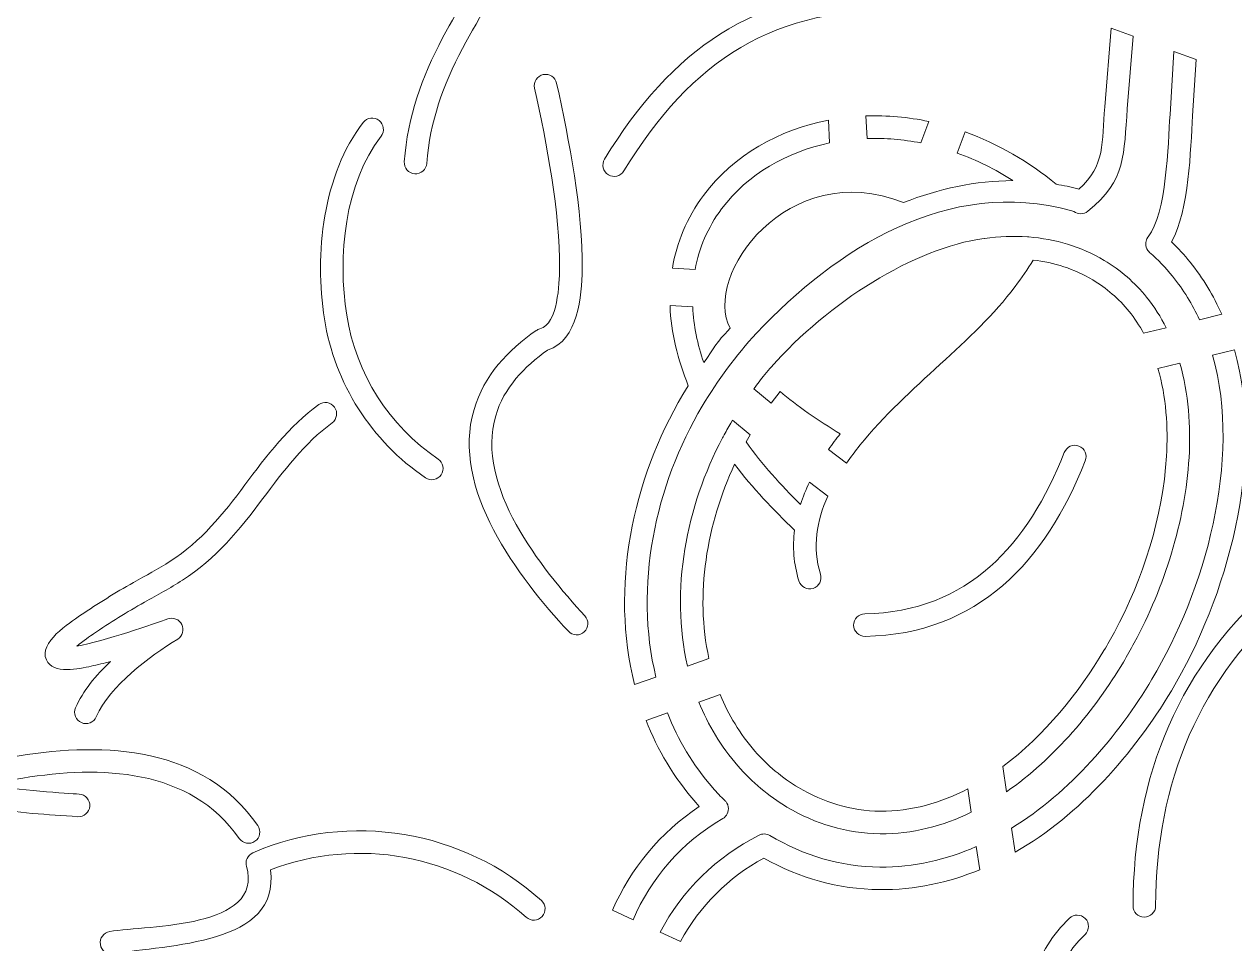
# Model space of a CAD drawing. Header units: centimetres. Extents: x -35.4 to 35.4, y -35.4 to 35.4.
# Drawn here: x 11.382 to 14.598, y -28.246 to -25.803 of the extents above; entities that cross this region are included whole.
import ezdxf

# ---------------------------------------------------------------- set-up
doc = ezdxf.new("R2010")
doc.units = ezdxf.units.CM
doc.header["$MEASUREMENT"] = 0
doc.layers.add('layer 1', color=7, linetype='Continuous')

msp = doc.modelspace()

# ---------------------------------------------------------------- linework, layer by layer
at = {"layer": 'layer 1', "color": 250, "lineweight": 9}
for points, knots in [([(25.92077, -18.09529), (25.92077, -18.09529), (7.04419, -17.76356), (7.04419, -17.76356), (7.04419, -17.76356), (7.04419, -17.76356), (7.04419, -20.26356), (7.04419, -20.26356), (7.04419, -20.26356), (7.04419, -20.26356), (6.44419, -20.26356), (6.44419, -20.26356), (6.44419, -20.26356), (6.44419, -20.26356), (6.44419, -23.76356), (6.44419, -23.76356), (6.44419, -23.76356), (6.44419, -23.76356), (7.04419, -23.76356), (7.04419, -23.76356), (7.04419, -23.76356), (7.04419, -23.76356), (7.04419, -29.17998), (7.04419, -29.17998), (7.04419, -29.17998), (7.04419, -29.17998), (6.44419, -29.17998), (6.44419, -29.17998), (6.44419, -29.17998), (6.44419, -29.17998), (6.44419, -32.67998), (6.44419, -32.67998), (6.44419, -32.67998), (6.44419, -32.67998), (7.04419, -32.67998), (7.04419, -32.67998), (7.04419, -32.67998), (7.04419, -32.67998), (7.04419, -35.17998), (7.04419, -35.17998), (7.04419, -35.17998), (7.04419, -35.17998), (25.92077, -34.84825), (25.92077, -34.84825), (25.92077, -34.84825), (25.92077, -34.84825), (25.92077, -32.67998), (25.92077, -32.67998), (25.92077, -32.67998), (25.92077, -32.67998), (26.52077, -32.67998), (26.52077, -32.67998), (26.52077, -32.67998), (26.52077, -32.67998), (26.52077, -33.27998), (26.52077, -33.27998), (26.52077, -33.27998), (26.52077, -33.27998), (26.82077, -33.27998), (26.82077, -33.27998), (26.82077, -33.27998), (26.90033, -33.27998), (26.97664, -33.24837), (27.0329, -33.19211), (27.0329, -33.19211), (27.08916, -33.13585), (27.12077, -33.05954), (27.12077, -32.97998), (27.12077, -32.97998), (27.12077, -32.97998), (27.12077, -28.87998), (27.12077, -28.87998), (27.12077, -28.87998), (27.12077, -28.71429), (26.98645, -28.57998), (26.82077, -28.57998), (26.82077, -28.57998), (26.82077, -28.57998), (26.52077, -28.57998), (26.52077, -28.57998), (26.52077, -28.57998), (26.52077, -28.57998), (26.52077, -29.17998), (26.52077, -29.17998), (26.52077, -29.17998), (26.52077, -29.17998), (25.92077, -29.17998), (25.92077, -29.17998), (25.92077, -29.17998), (25.92077, -29.17998), (25.92077, -23.76356), (25.92077, -23.76356), (25.92077, -23.76356), (25.92077, -23.76356), (26.59077, -23.76356), (26.59077, -23.76356), (26.59077, -23.76356), (26.59077, -23.76356), (26.59077, -24.36356), (26.59077, -24.36356), (26.59077, -24.36356), (26.59077, -24.36356), (26.82077, -24.36356), (26.82077, -24.36356), (26.82077, -24.36356), (26.90033, -24.36356), (26.97664, -24.33196), (27.0329, -24.2757), (27.0329, -24.2757), (27.08916, -24.21944), (27.12077, -24.14313), (27.12077, -24.06356), (27.12077, -24.06356), (27.12077, -24.06356), (27.12077, -19.96356), (27.12077, -19.96356), (27.12077, -19.96356), (27.12077, -19.79788), (26.98645, -19.66357), (26.82077, -19.66356), (26.82077, -19.66356), (26.82077, -19.66356), (26.59077, -19.66356), (26.59077, -19.66356), (26.59077, -19.66356), (26.59077, -19.66356), (26.59077, -20.26356), (26.59077, -20.26356), (26.59077, -20.26356), (26.59077, -20.26356), (25.92077, -20.26356), (25.92077, -20.26356), (25.92077, -20.26356), (25.92077, -20.26356), (25.92077, -18.09529), (25.92077, -18.09529)], [0, 0, 0, 0, 0.0285714, 0.0285714, 0.0285714, 0.0285714, 0.0571429, 0.0571429, 0.0571429, 0.0571429, 0.0857143, 0.0857143, 0.0857143, 0.0857143, 0.1142857, 0.1142857, 0.1142857, 0.1142857, 0.1428571, 0.1428571, 0.1428571, 0.1428571, 0.1714286, 0.1714286, 0.1714286, 0.1714286, 0.2, 0.2, 0.2, 0.2, 0.2285714, 0.2285714, 0.2285714, 0.2285714, 0.2571429, 0.2571429, 0.2571429, 0.2571429, 0.2857143, 0.2857143, 0.2857143, 0.2857143, 0.3142857, 0.3142857, 0.3142857, 0.3142857, 0.3428571, 0.3428571, 0.3428571, 0.3428571, 0.3714286, 0.3714286, 0.3714286, 0.3714286, 0.4, 0.4, 0.4, 0.4, 0.4285714, 0.4285714, 0.4285714, 0.4285714, 0.4571429, 0.4571429, 0.4571429, 0.4571429, 0.4857143, 0.4857143, 0.4857143, 0.4857143, 0.5142857, 0.5142857, 0.5142857, 0.5142857, 0.5428571, 0.5428571, 0.5428571, 0.5428571, 0.5714286, 0.5714286, 0.5714286, 0.5714286, 0.6, 0.6, 0.6, 0.6, 0.6285714, 0.6285714, 0.6285714, 0.6285714, 0.6571429, 0.6571429, 0.6571429, 0.6571429, 0.6857143, 0.6857143, 0.6857143, 0.6857143, 0.7142857, 0.7142857, 0.7142857, 0.7142857, 0.7428571, 0.7428571, 0.7428571, 0.7428571, 0.7714286, 0.7714286, 0.7714286, 0.7714286, 0.8, 0.8, 0.8, 0.8, 0.8285714, 0.8285714, 0.8285714, 0.8285714, 0.8571429, 0.8571429, 0.8571429, 0.8571429, 0.8857143, 0.8857143, 0.8857143, 0.8857143, 0.9142857, 0.9142857, 0.9142857, 0.9142857, 0.9428571, 0.9428571, 0.9428571, 0.9428571, 1, 1, 1, 1]), ([(12.71017, -25.30087), (12.81319, -25.41042), (12.85787, -25.54122), (12.81999, -25.69051), (12.81999, -25.69051), (12.81592, -25.70652), (12.79955, -25.71627), (12.78353, -25.71221), (12.78353, -25.71221), (12.76752, -25.70814), (12.75777, -25.69177), (12.76183, -25.67575), (12.76183, -25.67575), (12.78663, -25.578), (12.77026, -25.49128), (12.72233, -25.41392), (12.72233, -25.41392), (12.72215, -25.47795), (12.70947, -25.5405), (12.68414, -25.60497), (12.68414, -25.60497), (12.6481, -25.69668), (12.59253, -25.77998), (12.54669, -25.86695), (12.54669, -25.86695), (12.49474, -25.9655), (12.46005, -26.06031), (12.45165, -26.17239), (12.45165, -26.17239), (12.45041, -26.18887), (12.43596, -26.2013), (12.41949, -26.20007), (12.41949, -26.20007), (12.40301, -26.19883), (12.39058, -26.18438), (12.39181, -26.16791), (12.39181, -26.16791), (12.40085, -26.04743), (12.43775, -25.94493), (12.49361, -25.83897), (12.49361, -25.83897), (12.53816, -25.75446), (12.59337, -25.67191), (12.62829, -25.58303), (12.62829, -25.58303), (12.66265, -25.49559), (12.67086, -25.4135), (12.65355, -25.32356), (12.65355, -25.32356), (12.65355, -25.32356), (12.65253, -25.31844), (12.65253, -25.31844), (12.65253, -25.31844), (12.65253, -25.31844), (12.64786, -25.29746), (12.64786, -25.29746), (12.64786, -25.29746), (12.64397, -25.2814), (12.65389, -25.26513), (12.66995, -25.26123), (12.66995, -25.26123), (12.68601, -25.25734), (12.70228, -25.26726), (12.70618, -25.28332), (12.70618, -25.28332), (12.70618, -25.28332), (12.71017, -25.30087), (12.71017, -25.30087)], [0, 0, 0, 0, 0.0555556, 0.0555556, 0.0555556, 0.0555556, 0.1111111, 0.1111111, 0.1111111, 0.1111111, 0.1666667, 0.1666667, 0.1666667, 0.1666667, 0.2222222, 0.2222222, 0.2222222, 0.2222222, 0.2777778, 0.2777778, 0.2777778, 0.2777778, 0.3333333, 0.3333333, 0.3333333, 0.3333333, 0.3888889, 0.3888889, 0.3888889, 0.3888889, 0.4444444, 0.4444444, 0.4444444, 0.4444444, 0.5, 0.5, 0.5, 0.5, 0.5555556, 0.5555556, 0.5555556, 0.5555556, 0.6111111, 0.6111111, 0.6111111, 0.6111111, 0.6666667, 0.6666667, 0.6666667, 0.6666667, 0.7222222, 0.7222222, 0.7222222, 0.7222222, 0.7777778, 0.7777778, 0.7777778, 0.7777778, 0.8333333, 0.8333333, 0.8333333, 0.8333333, 0.8888889, 0.8888889, 0.8888889, 0.8888889, 1, 1, 1, 1]), ([(13.75202, -25.7143), (13.76012, -25.72344), (13.76192, -25.73578), (13.75677, -25.74685), (13.75677, -25.74685), (13.75162, -25.75792), (13.74102, -25.7645), (13.72882, -25.76419), (13.72882, -25.76419), (13.37325, -25.75525), (13.15533, -25.89704), (12.97529, -26.19263), (12.97529, -26.19263), (12.9667, -26.20674), (12.94818, -26.21124), (12.93406, -26.20264), (12.93406, -26.20264), (12.91995, -26.19405), (12.91545, -26.17553), (12.92405, -26.16141), (12.92405, -26.16141), (13.10358, -25.86665), (13.31967, -25.72047), (13.6614, -25.70488), (13.6614, -25.70488), (13.48862, -25.52809), (13.28303, -25.42456), (13.07079, -25.62632), (13.07079, -25.62632), (13.06033, -25.63626), (13.04471, -25.63743), (13.03289, -25.62914), (13.03289, -25.62914), (13.02108, -25.62086), (13.01685, -25.60577), (13.02264, -25.59255), (13.02264, -25.59255), (13.03206, -25.57101), (13.06892, -25.4862), (13.088, -25.42837), (13.088, -25.42837), (13.03877, -25.48311), (12.96553, -25.58337), (12.94869, -25.60652), (12.94869, -25.60652), (12.93897, -25.61988), (12.92014, -25.62285), (12.90678, -25.61313), (12.90678, -25.61313), (12.89342, -25.60341), (12.89045, -25.58458), (12.90017, -25.57122), (12.90017, -25.57122), (12.94374, -25.51134), (12.98975, -25.44853), (13.03916, -25.39334), (13.03916, -25.39334), (13.06012, -25.36992), (13.10375, -25.31815), (13.13985, -25.33909), (13.13985, -25.33909), (13.17324, -25.35846), (13.15565, -25.41241), (13.14679, -25.44083), (13.14679, -25.44083), (13.13952, -25.46415), (13.13107, -25.48764), (13.12197, -25.51102), (13.12197, -25.51102), (13.34893, -25.37309), (13.57109, -25.51014), (13.75202, -25.7143)], [0, 0, 0, 0, 0.0526316, 0.0526316, 0.0526316, 0.0526316, 0.1052632, 0.1052632, 0.1052632, 0.1052632, 0.1578947, 0.1578947, 0.1578947, 0.1578947, 0.2105263, 0.2105263, 0.2105263, 0.2105263, 0.2631579, 0.2631579, 0.2631579, 0.2631579, 0.3157895, 0.3157895, 0.3157895, 0.3157895, 0.3684211, 0.3684211, 0.3684211, 0.3684211, 0.4210526, 0.4210526, 0.4210526, 0.4210526, 0.4736842, 0.4736842, 0.4736842, 0.4736842, 0.5263158, 0.5263158, 0.5263158, 0.5263158, 0.5789474, 0.5789474, 0.5789474, 0.5789474, 0.6315789, 0.6315789, 0.6315789, 0.6315789, 0.6842105, 0.6842105, 0.6842105, 0.6842105, 0.7368421, 0.7368421, 0.7368421, 0.7368421, 0.7894737, 0.7894737, 0.7894737, 0.7894737, 0.8421053, 0.8421053, 0.8421053, 0.8421053, 0.8947368, 0.8947368, 0.8947368, 0.8947368, 1, 1, 1, 1]), ([(13.88168, -26.08868), (13.9692, -26.12021), (14.05118, -26.16796), (14.12415, -26.22773), (14.12415, -26.22773), (14.14323, -26.23107), (14.16223, -26.23532), (14.18112, -26.24052), (14.18112, -26.24052), (14.18112, -26.24052), (14.18401, -26.24132), (14.18401, -26.24132), (14.18401, -26.24132), (14.25464, -26.17758), (14.2454, -26.11627), (14.25307, -26.02255), (14.25307, -26.02255), (14.25307, -26.02255), (14.27023, -25.81284), (14.27023, -25.81284), (14.27023, -25.81284), (14.27023, -25.81284), (14.32865, -25.83458), (14.32865, -25.83458), (14.32865, -25.83458), (14.32865, -25.83458), (14.31287, -26.02745), (14.31287, -26.02745), (14.31287, -26.02745), (14.30319, -26.1457), (14.31078, -26.2177), (14.20787, -26.29971), (14.20787, -26.29971), (14.19683, -26.3085), (14.18142, -26.30823), (14.17074, -26.29992), (14.17074, -26.29992), (14.17074, -26.29992), (14.16518, -26.29836), (14.16518, -26.29836), (14.16518, -26.29836), (13.83456, -26.20726), (13.54052, -26.39951), (13.32751, -26.62355), (13.32751, -26.62355), (13.27339, -26.68316), (13.22492, -26.74822), (13.18371, -26.81733), (13.18371, -26.81733), (13.05772, -27.02856), (13.00163, -27.29801), (13.06054, -27.5375), (13.06054, -27.5375), (13.06054, -27.5375), (13.00365, -27.55728), (13.00365, -27.55728), (13.00365, -27.55728), (12.9389, -27.3014), (12.99671, -27.0137), (13.13217, -26.78659), (13.13217, -26.78659), (13.13217, -26.78659), (13.14646, -26.76323), (13.14646, -26.76323), (13.14646, -26.76323), (13.11782, -26.69398), (13.10052, -26.62193), (13.09786, -26.55054), (13.09786, -26.55054), (13.09786, -26.55054), (13.15805, -26.55408), (13.15805, -26.55408), (13.15805, -26.55408), (13.16049, -26.60354), (13.17081, -26.65332), (13.18743, -26.70196), (13.18743, -26.70196), (13.22268, -26.65244), (13.21608, -26.65452), (13.25789, -26.61054), (13.25789, -26.61054), (13.18318, -26.47241), (13.40995, -26.15465), (13.71818, -26.27642), (13.71818, -26.27642), (13.81119, -26.24031), (13.91, -26.21856), (14.00898, -26.21814), (14.00898, -26.21814), (13.96232, -26.18834), (13.91275, -26.1636), (13.86108, -26.14501), (13.86108, -26.14501), (13.86108, -26.14501), (13.88168, -26.08868), (13.88168, -26.08868)], [0, 0, 0, 0, 0.04, 0.04, 0.04, 0.04, 0.08, 0.08, 0.08, 0.08, 0.12, 0.12, 0.12, 0.12, 0.16, 0.16, 0.16, 0.16, 0.2, 0.2, 0.2, 0.2, 0.24, 0.24, 0.24, 0.24, 0.28, 0.28, 0.28, 0.28, 0.32, 0.32, 0.32, 0.32, 0.36, 0.36, 0.36, 0.36, 0.4, 0.4, 0.4, 0.4, 0.44, 0.44, 0.44, 0.44, 0.48, 0.48, 0.48, 0.48, 0.52, 0.52, 0.52, 0.52, 0.56, 0.56, 0.56, 0.56, 0.6, 0.6, 0.6, 0.6, 0.64, 0.64, 0.64, 0.64, 0.68, 0.68, 0.68, 0.68, 0.72, 0.72, 0.72, 0.72, 0.76, 0.76, 0.76, 0.76, 0.8, 0.8, 0.8, 0.8, 0.84, 0.84, 0.84, 0.84, 0.88, 0.88, 0.88, 0.88, 0.92, 0.92, 0.92, 0.92, 1, 1, 1, 1]), ([(14.43685, -25.87484), (14.43685, -25.87484), (14.4956, -25.8967), (14.4956, -25.8967), (14.4956, -25.8967), (14.4956, -25.8967), (14.48621, -26.04652), (14.48621, -26.04652), (14.48621, -26.04652), (14.48055, -26.13689), (14.47775, -26.29442), (14.43059, -26.38135), (14.43059, -26.38135), (14.44809, -26.39814), (14.46451, -26.41605), (14.47974, -26.43494), (14.47974, -26.43494), (14.51445, -26.47798), (14.54227, -26.52451), (14.56403, -26.57356), (14.56403, -26.57356), (14.56403, -26.57356), (14.50467, -26.58791), (14.50467, -26.58791), (14.50467, -26.58791), (14.48567, -26.54718), (14.462, -26.50851), (14.43304, -26.4726), (14.43304, -26.4726), (14.41462, -26.44975), (14.39425, -26.42852), (14.37218, -26.40918), (14.37218, -26.40918), (14.37038, -26.40764), (14.3688, -26.40592), (14.36746, -26.40408), (14.36746, -26.40408), (14.36349, -26.39865), (14.36155, -26.39213), (14.36171, -26.38563), (14.36171, -26.38563), (14.36182, -26.38122), (14.36288, -26.37682), (14.36495, -26.37275), (14.36495, -26.37275), (14.36495, -26.37275), (14.36733, -26.36886), (14.36733, -26.36886), (14.36733, -26.36886), (14.36733, -26.36886), (14.36811, -26.36782), (14.36811, -26.36782), (14.36811, -26.36782), (14.41748, -26.30513), (14.42129, -26.12318), (14.42633, -26.04276), (14.42633, -26.04276), (14.42633, -26.04276), (14.43685, -25.87484), (14.43685, -25.87484)], [0, 0, 0, 0, 0.0625, 0.0625, 0.0625, 0.0625, 0.125, 0.125, 0.125, 0.125, 0.1875, 0.1875, 0.1875, 0.1875, 0.25, 0.25, 0.25, 0.25, 0.3125, 0.3125, 0.3125, 0.3125, 0.375, 0.375, 0.375, 0.375, 0.4375, 0.4375, 0.4375, 0.4375, 0.5, 0.5, 0.5, 0.5, 0.5625, 0.5625, 0.5625, 0.5625, 0.625, 0.625, 0.625, 0.625, 0.6875, 0.6875, 0.6875, 0.6875, 0.75, 0.75, 0.75, 0.75, 0.8125, 0.8125, 0.8125, 0.8125, 0.875, 0.875, 0.875, 0.875, 1, 1, 1, 1]), ([(12.6347, -26.84298), (12.57988, -27.02956), (12.75549, -27.24916), (12.87185, -27.37516), (12.87185, -27.37516), (12.88306, -27.3873), (12.8823, -27.40634), (12.87016, -27.41755), (12.87016, -27.41755), (12.85802, -27.42876), (12.83898, -27.428), (12.82777, -27.41586), (12.82777, -27.41586), (12.69372, -27.27071), (12.51469, -27.0386), (12.57713, -26.82607), (12.57713, -26.82607), (12.60343, -26.73655), (12.66706, -26.66858), (12.74249, -26.61672), (12.74249, -26.61672), (12.7455, -26.61465), (12.74839, -26.61333), (12.75192, -26.61241), (12.75192, -26.61241), (12.80025, -26.59981), (12.80393, -26.49019), (12.80436, -26.45321), (12.80436, -26.45321), (12.80613, -26.30074), (12.77018, -26.12089), (12.73802, -25.97225), (12.73802, -25.97225), (12.73452, -25.95611), (12.74485, -25.94008), (12.761, -25.93659), (12.761, -25.93659), (12.77714, -25.93309), (12.79317, -25.94342), (12.79666, -25.95957), (12.79666, -25.95957), (12.82987, -26.11305), (12.86618, -26.29647), (12.86436, -26.45391), (12.86436, -26.45391), (12.86353, -26.52493), (12.85404, -26.64265), (12.7726, -26.66886), (12.7726, -26.66886), (12.71057, -26.71227), (12.6565, -26.76878), (12.6347, -26.84298)], [0, 0, 0, 0, 0.0714286, 0.0714286, 0.0714286, 0.0714286, 0.1428571, 0.1428571, 0.1428571, 0.1428571, 0.2142857, 0.2142857, 0.2142857, 0.2142857, 0.2857143, 0.2857143, 0.2857143, 0.2857143, 0.3571429, 0.3571429, 0.3571429, 0.3571429, 0.4285714, 0.4285714, 0.4285714, 0.4285714, 0.5, 0.5, 0.5, 0.5, 0.5714286, 0.5714286, 0.5714286, 0.5714286, 0.6428571, 0.6428571, 0.6428571, 0.6428571, 0.7142857, 0.7142857, 0.7142857, 0.7142857, 0.7857143, 0.7857143, 0.7857143, 0.7857143, 0.8571429, 0.8571429, 0.8571429, 0.8571429, 1, 1, 1, 1]), ([(12.2388, -26.57614), (12.26353, -26.7316), (12.35147, -26.86993), (12.48177, -26.95829), (12.48177, -26.95829), (12.49544, -26.96756), (12.49903, -26.98628), (12.48976, -26.99996), (12.48976, -26.99996), (12.48049, -27.01363), (12.46177, -27.01722), (12.44809, -27.00795), (12.44809, -27.00795), (12.30408, -26.91029), (12.20687, -26.75741), (12.17954, -26.58556), (12.17954, -26.58556), (12.15221, -26.41375), (12.17603, -26.20118), (12.2826, -26.06366), (12.2826, -26.06366), (12.29272, -26.05061), (12.31164, -26.04821), (12.32469, -26.05833), (12.32469, -26.05833), (12.33774, -26.06845), (12.34014, -26.08737), (12.33002, -26.10042), (12.33002, -26.10042), (12.2336, -26.22484), (12.21408, -26.42068), (12.2388, -26.57614)], [0, 0, 0, 0, 0.1111111, 0.1111111, 0.1111111, 0.1111111, 0.2222222, 0.2222222, 0.2222222, 0.2222222, 0.3333333, 0.3333333, 0.3333333, 0.3333333, 0.4444444, 0.4444444, 0.4444444, 0.4444444, 0.5555556, 0.5555556, 0.5555556, 0.5555556, 0.6666667, 0.6666667, 0.6666667, 0.6666667, 0.7777778, 0.7777778, 0.7777778, 0.7777778, 1, 1, 1, 1]), ([(13.61833, -26.0464), (13.67501, -26.04439), (13.73091, -26.0496), (13.78528, -26.06114), (13.78528, -26.06114), (13.78528, -26.06114), (13.76444, -26.1181), (13.76444, -26.1181), (13.76444, -26.1181), (13.71776, -26.10884), (13.66992, -26.10469), (13.62143, -26.10633), (13.62143, -26.10633), (13.62143, -26.10633), (13.61833, -26.0464), (13.61833, -26.0464)], [0, 0, 0, 0, 0.2, 0.2, 0.2, 0.2, 0.4, 0.4, 0.4, 0.4, 0.6, 0.6, 0.6, 0.6, 1, 1, 1, 1]), ([(13.1869, -26.25739), (13.26716, -26.14924), (13.38866, -26.08292), (13.51878, -26.05767), (13.51878, -26.05767), (13.51878, -26.05767), (13.52191, -26.11826), (13.52191, -26.11826), (13.52191, -26.11826), (13.40954, -26.1418), (13.30455, -26.19954), (13.23508, -26.29315), (13.23508, -26.29315), (13.19768, -26.34356), (13.175, -26.39803), (13.1645, -26.45429), (13.1645, -26.45429), (13.1645, -26.45429), (13.10418, -26.45074), (13.10418, -26.45074), (13.10418, -26.45074), (13.11562, -26.38313), (13.14219, -26.31764), (13.1869, -26.25739)], [0, 0, 0, 0, 0.1428571, 0.1428571, 0.1428571, 0.1428571, 0.2857143, 0.2857143, 0.2857143, 0.2857143, 0.4285714, 0.4285714, 0.4285714, 0.4285714, 0.5714286, 0.5714286, 0.5714286, 0.5714286, 0.7142857, 0.7142857, 0.7142857, 0.7142857, 1, 1, 1, 1]), ([(13.36691, -26.71359), (13.51868, -26.54165), (13.74522, -26.39773), (13.93255, -26.37193), (13.93255, -26.37193), (13.93255, -26.37193), (13.93277, -26.37189), (13.93277, -26.37189), (13.93277, -26.37189), (13.93277, -26.37189), (13.93353, -26.37178), (13.93353, -26.37178), (13.93353, -26.37178), (13.97182, -26.36659), (14.0101, -26.3651), (14.04781, -26.36777), (14.04781, -26.36777), (14.04781, -26.36777), (14.05111, -26.36802), (14.05111, -26.36802), (14.05111, -26.36802), (14.12127, -26.37344), (14.18935, -26.3933), (14.25162, -26.43043), (14.25162, -26.43043), (14.29479, -26.45618), (14.33262, -26.48898), (14.36418, -26.52811), (14.36418, -26.52811), (14.38462, -26.55345), (14.40187, -26.58068), (14.41628, -26.60927), (14.41628, -26.60927), (14.41628, -26.60927), (14.35616, -26.6238), (14.35616, -26.6238), (14.35616, -26.6238), (14.34504, -26.60346), (14.3322, -26.58403), (14.31748, -26.56577), (14.31748, -26.56577), (14.29038, -26.53217), (14.25796, -26.50408), (14.22088, -26.48197), (14.22088, -26.48197), (14.17156, -26.45256), (14.11811, -26.43575), (14.06293, -26.42941), (14.06293, -26.42941), (14.04785, -26.45344), (14.03179, -26.47687), (14.01489, -26.49966), (14.01489, -26.49966), (14.01489, -26.49966), (14.01433, -26.50038), (14.01433, -26.50038), (14.01433, -26.50038), (13.90553, -26.64689), (13.73067, -26.76278), (13.60238, -26.92168), (13.60238, -26.92168), (13.59022, -26.93673), (13.57829, -26.95252), (13.56698, -26.96892), (13.56698, -26.96892), (13.56698, -26.96892), (13.519, -26.93293), (13.519, -26.93293), (13.519, -26.93293), (13.52893, -26.91856), (13.53934, -26.90459), (13.55005, -26.89105), (13.55005, -26.89105), (13.49354, -26.85679), (13.43304, -26.81613), (13.39071, -26.77834), (13.39071, -26.77834), (13.39071, -26.77834), (13.36647, -26.81009), (13.36647, -26.81009), (13.36647, -26.81009), (13.36647, -26.81009), (13.32035, -26.77154), (13.32035, -26.77154), (13.32035, -26.77154), (13.32976, -26.75882), (13.33943, -26.74629), (13.34943, -26.7339), (13.34943, -26.7339), (13.34943, -26.7339), (13.36277, -26.71766), (13.36277, -26.71766), (13.36277, -26.71766), (13.36277, -26.71766), (13.36691, -26.71359), (13.36691, -26.71359)], [0, 0, 0, 0, 0.04, 0.04, 0.04, 0.04, 0.08, 0.08, 0.08, 0.08, 0.12, 0.12, 0.12, 0.12, 0.16, 0.16, 0.16, 0.16, 0.2, 0.2, 0.2, 0.2, 0.24, 0.24, 0.24, 0.24, 0.28, 0.28, 0.28, 0.28, 0.32, 0.32, 0.32, 0.32, 0.36, 0.36, 0.36, 0.36, 0.4, 0.4, 0.4, 0.4, 0.44, 0.44, 0.44, 0.44, 0.48, 0.48, 0.48, 0.48, 0.52, 0.52, 0.52, 0.52, 0.56, 0.56, 0.56, 0.56, 0.6, 0.6, 0.6, 0.6, 0.64, 0.64, 0.64, 0.64, 0.68, 0.68, 0.68, 0.68, 0.72, 0.72, 0.72, 0.72, 0.76, 0.76, 0.76, 0.76, 0.8, 0.8, 0.8, 0.8, 0.84, 0.84, 0.84, 0.84, 0.88, 0.88, 0.88, 0.88, 0.92, 0.92, 0.92, 0.92, 1, 1, 1, 1]), ([(14.59787, -26.66827), (14.68033, -26.9648), (14.57826, -27.32507), (14.42994, -27.57374), (14.42994, -27.57374), (14.33001, -27.74128), (14.18782, -27.90337), (14.01495, -28.00293), (14.01495, -28.00293), (14.01495, -28.00293), (14.00559, -27.9387), (14.00559, -27.9387), (14.00559, -27.9387), (14.16058, -27.84328), (14.28831, -27.69405), (14.3784, -27.543), (14.3784, -27.543), (14.51747, -27.30983), (14.61869, -26.96313), (14.53956, -26.68236), (14.53956, -26.68236), (14.53956, -26.68236), (14.59787, -26.66827), (14.59787, -26.66827)], [0, 0, 0, 0, 0.1428571, 0.1428571, 0.1428571, 0.1428571, 0.2857143, 0.2857143, 0.2857143, 0.2857143, 0.4285714, 0.4285714, 0.4285714, 0.4285714, 0.5714286, 0.5714286, 0.5714286, 0.5714286, 0.7142857, 0.7142857, 0.7142857, 0.7142857, 1, 1, 1, 1]), ([(14.4769, -26.95436), (14.46683, -27.12398), (14.41146, -27.29722), (14.33142, -27.4465), (14.33142, -27.4465), (14.32215, -27.46378), (14.3125, -27.48085), (14.30246, -27.49769), (14.30246, -27.49769), (14.22701, -27.62419), (14.12041, -27.75379), (13.99154, -27.84239), (13.99154, -27.84239), (13.99154, -27.84239), (13.9818, -27.77558), (13.9818, -27.77558), (13.9818, -27.77558), (14.09307, -27.69239), (14.18542, -27.57678), (14.25092, -27.46695), (14.25092, -27.46695), (14.2605, -27.4509), (14.26971, -27.43462), (14.27854, -27.41815), (14.27854, -27.41815), (14.35445, -27.27657), (14.40746, -27.1117), (14.417, -26.95081), (14.417, -26.95081), (14.42155, -26.87409), (14.41623, -26.79287), (14.39434, -26.71746), (14.39434, -26.71746), (14.39434, -26.71746), (14.45271, -26.70335), (14.45271, -26.70335), (14.45271, -26.70335), (14.47583, -26.78441), (14.48183, -26.87117), (14.4769, -26.95436)], [0, 0, 0, 0, 0.0909091, 0.0909091, 0.0909091, 0.0909091, 0.1818182, 0.1818182, 0.1818182, 0.1818182, 0.2727273, 0.2727273, 0.2727273, 0.2727273, 0.3636364, 0.3636364, 0.3636364, 0.3636364, 0.4545455, 0.4545455, 0.4545455, 0.4545455, 0.5454545, 0.5454545, 0.5454545, 0.5454545, 0.6363636, 0.6363636, 0.6363636, 0.6363636, 0.7272727, 0.7272727, 0.7272727, 0.7272727, 0.8181818, 0.8181818, 0.8181818, 0.8181818, 1, 1, 1, 1]), ([(12.20642, -26.82016), (12.21614, -26.83352), (12.21317, -26.85234), (12.19981, -26.86207), (12.19981, -26.86207), (12.12806, -26.91428), (12.06898, -26.99212), (12.01633, -27.06285), (12.01633, -27.06285), (11.95411, -27.14645), (11.89091, -27.22326), (11.80245, -27.28008), (11.80245, -27.28008), (11.76985, -27.30102), (11.7354, -27.31934), (11.70169, -27.33843), (11.70169, -27.33843), (11.65509, -27.36483), (11.61006, -27.39261), (11.56581, -27.42283), (11.56581, -27.42283), (11.55817, -27.42804), (11.5384, -27.44187), (11.52179, -27.45538), (11.52179, -27.45538), (11.59297, -27.44318), (11.73252, -27.39421), (11.76353, -27.383), (11.76353, -27.383), (11.778, -27.37778), (11.79392, -27.38422), (11.80068, -27.39805), (11.80068, -27.39805), (11.80743, -27.41188), (11.80273, -27.4284), (11.78971, -27.43661), (11.78971, -27.43661), (11.71461, -27.4839), (11.6103, -27.55922), (11.57339, -27.64323), (11.57339, -27.64323), (11.56674, -27.65836), (11.54898, -27.66527), (11.53385, -27.65863), (11.53385, -27.65863), (11.51872, -27.65198), (11.51181, -27.63422), (11.51845, -27.61909), (11.51845, -27.61909), (11.53814, -27.57429), (11.57198, -27.53291), (11.61128, -27.49593), (11.61128, -27.49593), (11.59408, -27.5006), (11.57693, -27.50486), (11.5599, -27.50857), (11.5599, -27.50857), (11.52751, -27.51564), (11.4589, -27.53148), (11.44082, -27.49179), (11.44082, -27.49179), (11.41992, -27.44595), (11.50194, -27.39378), (11.53197, -27.37327), (11.53197, -27.37327), (11.57761, -27.34212), (11.62406, -27.31345), (11.67212, -27.28623), (11.67212, -27.28623), (11.70482, -27.2677), (11.7384, -27.24991), (11.77002, -27.2296), (11.77002, -27.2296), (11.85175, -27.1771), (11.91074, -27.10423), (11.96821, -27.02703), (11.96821, -27.02703), (12.02499, -26.95074), (12.08706, -26.86991), (12.16451, -26.81355), (12.16451, -26.81355), (12.17787, -26.80383), (12.19669, -26.8068), (12.20642, -26.82016)], [0, 0, 0, 0, 0.0454545, 0.0454545, 0.0454545, 0.0454545, 0.0909091, 0.0909091, 0.0909091, 0.0909091, 0.1363636, 0.1363636, 0.1363636, 0.1363636, 0.1818182, 0.1818182, 0.1818182, 0.1818182, 0.2272727, 0.2272727, 0.2272727, 0.2272727, 0.2727273, 0.2727273, 0.2727273, 0.2727273, 0.3181818, 0.3181818, 0.3181818, 0.3181818, 0.3636364, 0.3636364, 0.3636364, 0.3636364, 0.4090909, 0.4090909, 0.4090909, 0.4090909, 0.4545455, 0.4545455, 0.4545455, 0.4545455, 0.5, 0.5, 0.5, 0.5, 0.5454545, 0.5454545, 0.5454545, 0.5454545, 0.5909091, 0.5909091, 0.5909091, 0.5909091, 0.6363636, 0.6363636, 0.6363636, 0.6363636, 0.6818182, 0.6818182, 0.6818182, 0.6818182, 0.7272727, 0.7272727, 0.7272727, 0.7272727, 0.7727273, 0.7727273, 0.7727273, 0.7727273, 0.8181818, 0.8181818, 0.8181818, 0.8181818, 0.8636364, 0.8636364, 0.8636364, 0.8636364, 0.9090909, 0.9090909, 0.9090909, 0.9090909, 1, 1, 1, 1]), ([(13.26426, -26.85499), (13.26426, -26.85499), (13.31085, -26.89394), (13.31085, -26.89394), (13.31085, -26.89394), (13.31085, -26.89394), (13.30004, -26.91264), (13.30004, -26.91264), (13.30004, -26.91264), (13.34293, -26.97203), (13.39211, -27.02734), (13.44449, -27.07874), (13.44449, -27.07874), (13.45095, -27.05871), (13.45893, -27.03902), (13.46812, -27.01978), (13.46812, -27.01978), (13.46812, -27.01978), (13.51702, -27.05645), (13.51702, -27.05645), (13.51702, -27.05645), (13.48781, -27.12186), (13.47522, -27.19284), (13.49763, -27.26414), (13.49763, -27.26414), (13.50258, -27.27991), (13.49377, -27.29681), (13.47801, -27.30176), (13.47801, -27.30176), (13.46224, -27.30671), (13.44534, -27.2979), (13.44039, -27.28214), (13.44039, -27.28214), (13.42605, -27.23652), (13.42326, -27.19119), (13.42897, -27.14702), (13.42897, -27.14702), (13.37161, -27.09308), (13.31735, -27.03488), (13.26951, -26.97216), (13.26951, -26.97216), (13.19567, -27.1304), (13.16355, -27.31869), (13.20139, -27.4885), (13.20139, -27.4885), (13.20139, -27.4885), (13.14442, -27.50832), (13.14442, -27.50832), (13.14442, -27.50832), (13.09762, -27.30775), (13.14083, -27.08359), (13.23739, -26.90214), (13.23739, -26.90214), (13.23739, -26.90214), (13.23922, -26.89872), (13.23922, -26.89872), (13.23922, -26.89872), (13.24579, -26.88649), (13.2526, -26.87446), (13.25965, -26.86264), (13.25965, -26.86264), (13.25965, -26.86264), (13.26426, -26.85499), (13.26426, -26.85499)], [0, 0, 0, 0, 0.0588235, 0.0588235, 0.0588235, 0.0588235, 0.1176471, 0.1176471, 0.1176471, 0.1176471, 0.1764706, 0.1764706, 0.1764706, 0.1764706, 0.2352941, 0.2352941, 0.2352941, 0.2352941, 0.2941176, 0.2941176, 0.2941176, 0.2941176, 0.3529412, 0.3529412, 0.3529412, 0.3529412, 0.4117647, 0.4117647, 0.4117647, 0.4117647, 0.4705882, 0.4705882, 0.4705882, 0.4705882, 0.5294118, 0.5294118, 0.5294118, 0.5294118, 0.5882353, 0.5882353, 0.5882353, 0.5882353, 0.6470588, 0.6470588, 0.6470588, 0.6470588, 0.7058824, 0.7058824, 0.7058824, 0.7058824, 0.7647059, 0.7647059, 0.7647059, 0.7647059, 0.8235294, 0.8235294, 0.8235294, 0.8235294, 0.8823529, 0.8823529, 0.8823529, 0.8823529, 1, 1, 1, 1]), ([(14.18438, -26.92376), (14.19975, -26.92982), (14.20736, -26.94729), (14.20131, -26.96267), (14.20131, -26.96267), (14.09621, -27.22971), (13.91631, -27.42385), (13.61624, -27.42939), (13.61624, -27.42939), (13.59972, -27.4297), (13.586, -27.41647), (13.5857, -27.39995), (13.5857, -27.39995), (13.58539, -27.38343), (13.59862, -27.36971), (13.61514, -27.36941), (13.61514, -27.36941), (13.8901, -27.36433), (14.04952, -27.1845), (14.14547, -26.94069), (14.14547, -26.94069), (14.15153, -26.92532), (14.169, -26.91771), (14.18438, -26.92376)], [0, 0, 0, 0, 0.1428571, 0.1428571, 0.1428571, 0.1428571, 0.2857143, 0.2857143, 0.2857143, 0.2857143, 0.4285714, 0.4285714, 0.4285714, 0.4285714, 0.5714286, 0.5714286, 0.5714286, 0.5714286, 0.7142857, 0.7142857, 0.7142857, 0.7142857, 1, 1, 1, 1]), ([(14.388, -28.14572), (14.38794, -28.16224), (14.37441, -28.17567), (14.35789, -28.17561), (14.35789, -28.17561), (14.34137, -28.17555), (14.32794, -28.16202), (14.328, -28.1455), (14.328, -28.1455), (14.32928, -27.79893), (14.45122, -27.50493), (14.71552, -27.27843), (14.71552, -27.27843), (14.72806, -27.26768), (14.74707, -27.26914), (14.75782, -27.28169), (14.75782, -27.28169), (14.76857, -27.29423), (14.76711, -27.31324), (14.75456, -27.32399), (14.75456, -27.32399), (14.50354, -27.53911), (14.38922, -27.81662), (14.388, -28.14572)], [0, 0, 0, 0, 0.1428571, 0.1428571, 0.1428571, 0.1428571, 0.2857143, 0.2857143, 0.2857143, 0.2857143, 0.4285714, 0.4285714, 0.4285714, 0.4285714, 0.5714286, 0.5714286, 0.5714286, 0.5714286, 0.7142857, 0.7142857, 0.7142857, 0.7142857, 1, 1, 1, 1]), ([(13.23116, -27.58403), (13.25312, -27.63777), (13.2835, -27.68839), (13.32333, -27.73412), (13.32333, -27.73412), (13.35673, -27.77247), (13.39573, -27.80518), (13.43942, -27.83123), (13.43942, -27.83123), (13.50592, -27.8709), (13.57873, -27.8932), (13.65636, -27.89394), (13.65636, -27.89394), (13.73889, -27.89473), (13.8171, -27.87209), (13.8893, -27.83426), (13.8893, -27.83426), (13.8893, -27.83426), (13.89843, -27.89682), (13.89843, -27.89682), (13.89843, -27.89682), (13.82305, -27.93334), (13.7417, -27.95476), (13.65579, -27.95394), (13.65579, -27.95394), (13.56751, -27.9531), (13.48433, -27.92788), (13.40868, -27.88277), (13.40868, -27.88277), (13.35955, -27.85346), (13.31565, -27.81666), (13.27808, -27.77353), (13.27808, -27.77353), (13.23304, -27.72183), (13.19891, -27.66452), (13.17445, -27.60375), (13.17445, -27.60375), (13.17445, -27.60375), (13.23116, -27.58403), (13.23116, -27.58403)], [0, 0, 0, 0, 0.0909091, 0.0909091, 0.0909091, 0.0909091, 0.1818182, 0.1818182, 0.1818182, 0.1818182, 0.2727273, 0.2727273, 0.2727273, 0.2727273, 0.3636364, 0.3636364, 0.3636364, 0.3636364, 0.4545455, 0.4545455, 0.4545455, 0.4545455, 0.5454545, 0.5454545, 0.5454545, 0.5454545, 0.6363636, 0.6363636, 0.6363636, 0.6363636, 0.7272727, 0.7272727, 0.7272727, 0.7272727, 0.8181818, 0.8181818, 0.8181818, 0.8181818, 1, 1, 1, 1]), ([(13.24396, -27.86627), (13.24588, -27.86815), (13.24758, -27.87031), (13.24899, -27.87274), (13.24899, -27.87274), (13.25247, -27.87877), (13.25361, -27.88554), (13.25269, -27.89196), (13.25269, -27.89196), (13.25185, -27.89795), (13.24921, -27.90373), (13.24477, -27.90841), (13.24477, -27.90841), (13.24283, -27.91045), (13.24058, -27.91225), (13.23802, -27.91373), (13.23802, -27.91373), (13.12857, -27.97697), (13.04676, -28.07228), (12.99952, -28.18225), (12.99952, -28.18225), (12.99952, -28.18225), (12.94492, -28.15732), (12.94492, -28.15732), (12.94492, -28.15732), (12.99243, -28.04737), (13.07126, -27.95075), (13.17569, -27.88175), (13.17569, -27.88175), (13.17569, -27.88175), (13.16617, -27.87105), (13.16617, -27.87105), (13.16617, -27.87105), (13.10827, -27.80458), (13.06474, -27.73075), (13.03412, -27.65256), (13.03412, -27.65256), (13.03412, -27.65256), (13.09086, -27.63282), (13.09086, -27.63282), (13.09086, -27.63282), (13.11899, -27.70397), (13.15871, -27.77113), (13.21141, -27.83163), (13.21141, -27.83163), (13.22182, -27.84359), (13.23268, -27.85514), (13.24396, -27.86627)], [0, 0, 0, 0, 0.0769231, 0.0769231, 0.0769231, 0.0769231, 0.1538462, 0.1538462, 0.1538462, 0.1538462, 0.2307692, 0.2307692, 0.2307692, 0.2307692, 0.3076923, 0.3076923, 0.3076923, 0.3076923, 0.3846154, 0.3846154, 0.3846154, 0.3846154, 0.4615385, 0.4615385, 0.4615385, 0.4615385, 0.5384615, 0.5384615, 0.5384615, 0.5384615, 0.6153846, 0.6153846, 0.6153846, 0.6153846, 0.6923077, 0.6923077, 0.6923077, 0.6923077, 0.7692308, 0.7692308, 0.7692308, 0.7692308, 0.8461538, 0.8461538, 0.8461538, 0.8461538, 1, 1, 1, 1]), ([(11.36823, -27.74687), (11.59825, -27.70898), (11.85821, -27.72331), (12.00262, -27.93222), (12.00262, -27.93222), (12.01201, -27.94581), (12.00859, -27.96456), (11.995, -27.97396), (11.995, -27.97396), (11.98141, -27.98335), (11.96266, -27.97993), (11.95326, -27.96634), (11.95326, -27.96634), (11.82362, -27.77878), (11.58266, -27.77236), (11.37799, -27.80607), (11.37799, -27.80607), (11.3637, -27.80842), (11.31979, -27.81585), (11.28338, -27.82444), (11.28338, -27.82444), (11.36155, -27.83773), (11.49759, -27.84669), (11.5282, -27.84864), (11.5282, -27.84864), (11.54469, -27.84969), (11.55728, -27.864), (11.55623, -27.88049), (11.55623, -27.88049), (11.55518, -27.89698), (11.54087, -27.90957), (11.52438, -27.90852), (11.52438, -27.90852), (11.445, -27.90346), (11.36178, -27.89785), (11.28326, -27.88498), (11.28326, -27.88498), (11.25166, -27.8798), (11.17939, -27.87057), (11.17806, -27.82756), (11.17806, -27.82756), (11.17706, -27.79491), (11.21497, -27.78169), (11.24022, -27.77401), (11.24022, -27.77401), (11.28099, -27.76159), (11.32621, -27.75379), (11.36823, -27.74687)], [0, 0, 0, 0, 0.0769231, 0.0769231, 0.0769231, 0.0769231, 0.1538462, 0.1538462, 0.1538462, 0.1538462, 0.2307692, 0.2307692, 0.2307692, 0.2307692, 0.3076923, 0.3076923, 0.3076923, 0.3076923, 0.3846154, 0.3846154, 0.3846154, 0.3846154, 0.4615385, 0.4615385, 0.4615385, 0.4615385, 0.5384615, 0.5384615, 0.5384615, 0.5384615, 0.6153846, 0.6153846, 0.6153846, 0.6153846, 0.6923077, 0.6923077, 0.6923077, 0.6923077, 0.7692308, 0.7692308, 0.7692308, 0.7692308, 0.8461538, 0.8461538, 0.8461538, 0.8461538, 1, 1, 1, 1]), ([(15.75899, -27.80307), (15.80737, -27.78758), (15.85678, -27.7852), (15.90671, -27.79401), (15.90671, -27.79401), (15.92298, -27.79687), (15.93391, -27.81249), (15.93104, -27.82876), (15.93104, -27.82876), (15.92818, -27.84503), (15.91256, -27.85596), (15.89629, -27.85309), (15.89629, -27.85309), (15.85597, -27.84599), (15.81638, -27.84769), (15.77729, -27.86021), (15.77729, -27.86021), (15.67134, -27.89414), (15.58599, -28.00445), (15.52421, -28.09175), (15.52421, -28.09175), (15.4343, -28.21882), (15.35659, -28.35252), (15.25962, -28.47508), (15.25962, -28.47508), (15.07824, -28.70433), (14.87082, -28.83919), (14.5848, -28.83125), (14.5848, -28.83125), (14.7476, -28.98322), (14.82524, -29.11534), (14.812, -29.34042), (14.812, -29.34042), (14.81103, -29.35692), (14.79678, -29.36958), (14.78029, -29.36861), (14.78029, -29.36861), (14.76379, -29.36764), (14.75113, -29.35339), (14.7521, -29.3369), (14.7521, -29.3369), (14.76607, -29.09948), (14.6677, -28.95622), (14.47411, -28.81807), (14.47411, -28.81807), (14.46276, -28.80997), (14.45851, -28.79564), (14.46363, -28.78266), (14.46363, -28.78266), (14.46874, -28.76968), (14.48161, -28.76209), (14.49545, -28.76391), (14.49545, -28.76391), (14.70182, -28.791), (14.8826, -28.74571), (15.04406, -28.61341), (15.04406, -28.61341), (15.10693, -28.56189), (15.16222, -28.50149), (15.21257, -28.43785), (15.21257, -28.43785), (15.30873, -28.31631), (15.38601, -28.18319), (15.47524, -28.05709), (15.47524, -28.05709), (15.55025, -27.94971), (15.66688, -27.83239), (15.75899, -27.80307)], [0, 0, 0, 0, 0.0555556, 0.0555556, 0.0555556, 0.0555556, 0.1111111, 0.1111111, 0.1111111, 0.1111111, 0.1666667, 0.1666667, 0.1666667, 0.1666667, 0.2222222, 0.2222222, 0.2222222, 0.2222222, 0.2777778, 0.2777778, 0.2777778, 0.2777778, 0.3333333, 0.3333333, 0.3333333, 0.3333333, 0.3888889, 0.3888889, 0.3888889, 0.3888889, 0.4444444, 0.4444444, 0.4444444, 0.4444444, 0.5, 0.5, 0.5, 0.5, 0.5555556, 0.5555556, 0.5555556, 0.5555556, 0.6111111, 0.6111111, 0.6111111, 0.6111111, 0.6666667, 0.6666667, 0.6666667, 0.6666667, 0.7222222, 0.7222222, 0.7222222, 0.7222222, 0.7777778, 0.7777778, 0.7777778, 0.7777778, 0.8333333, 0.8333333, 0.8333333, 0.8333333, 0.8888889, 0.8888889, 0.8888889, 0.8888889, 1, 1, 1, 1]), ([(11.98965, -28.00418), (12.24684, -27.89347), (12.54836, -27.94345), (12.75605, -28.13125), (12.75605, -28.13125), (12.76831, -28.14233), (12.76926, -28.16136), (12.75818, -28.17362), (12.75818, -28.17362), (12.7471, -28.18588), (12.72807, -28.18683), (12.71581, -28.17575), (12.71581, -28.17575), (12.5315, -28.0091), (12.26658, -27.96086), (12.03597, -28.05007), (12.03597, -28.05007), (12.06498, -28.24916), (11.76356, -28.24883), (11.61884, -28.27276), (11.61884, -28.27276), (11.60254, -28.27545), (11.58705, -28.26436), (11.58435, -28.24805), (11.58435, -28.24805), (11.58166, -28.23175), (11.59275, -28.21626), (11.60906, -28.21356), (11.60906, -28.21356), (11.71511, -28.19602), (12.01755, -28.20748), (11.97274, -28.04027), (11.97274, -28.04027), (11.972, -28.03777), (11.9716, -28.03523), (11.97153, -28.03271), (11.97153, -28.03271), (11.97138, -28.02814), (11.9723, -28.02366), (11.9741, -28.0196), (11.9741, -28.0196), (11.97706, -28.01292), (11.98244, -28.00729), (11.98965, -28.00418)], [0, 0, 0, 0, 0.0833333, 0.0833333, 0.0833333, 0.0833333, 0.1666667, 0.1666667, 0.1666667, 0.1666667, 0.25, 0.25, 0.25, 0.25, 0.3333333, 0.3333333, 0.3333333, 0.3333333, 0.4166667, 0.4166667, 0.4166667, 0.4166667, 0.5, 0.5, 0.5, 0.5, 0.5833333, 0.5833333, 0.5833333, 0.5833333, 0.6666667, 0.6666667, 0.6666667, 0.6666667, 0.75, 0.75, 0.75, 0.75, 0.8333333, 0.8333333, 0.8333333, 0.8333333, 1, 1, 1, 1]), ([(13.36338, -27.95872), (13.45246, -28.01184), (13.55105, -28.04138), (13.65497, -28.04237), (13.65497, -28.04237), (13.7457, -28.04323), (13.83168, -28.02314), (13.91173, -27.98805), (13.91173, -27.98805), (13.91173, -27.98805), (13.92069, -28.04946), (13.92069, -28.04946), (13.92069, -28.04946), (13.83747, -28.08384), (13.74834, -28.10326), (13.65439, -28.10237), (13.65439, -28.10237), (13.54548, -28.10133), (13.44161, -28.07194), (13.34724, -28.01872), (13.34724, -28.01872), (13.25293, -28.06961), (13.17635, -28.1467), (13.12609, -28.24007), (13.12609, -28.24007), (13.12609, -28.24007), (13.07141, -28.21509), (13.07141, -28.21509), (13.07141, -28.21509), (13.12991, -28.10472), (13.22143, -28.01452), (13.33455, -27.95768), (13.33455, -27.95768), (13.33897, -27.95546), (13.3437, -27.95444), (13.34834, -27.9545), (13.34834, -27.9545), (13.35348, -27.95455), (13.35866, -27.95591), (13.36338, -27.95872)], [0, 0, 0, 0, 0.0909091, 0.0909091, 0.0909091, 0.0909091, 0.1818182, 0.1818182, 0.1818182, 0.1818182, 0.2727273, 0.2727273, 0.2727273, 0.2727273, 0.3636364, 0.3636364, 0.3636364, 0.3636364, 0.4545455, 0.4545455, 0.4545455, 0.4545455, 0.5454545, 0.5454545, 0.5454545, 0.5454545, 0.6363636, 0.6363636, 0.6363636, 0.6363636, 0.7272727, 0.7272727, 0.7272727, 0.7272727, 0.8181818, 0.8181818, 0.8181818, 0.8181818, 1, 1, 1, 1]), ([(13.1927, -28.97023), (13.1927, -28.97023), (13.14685, -29.00911), (13.14685, -29.00911), (13.14685, -29.00911), (13.14979, -29.01297), (13.15278, -29.01678), (13.15583, -29.02055), (13.15583, -29.02055), (13.17166, -29.04013), (13.18862, -29.05855), (13.20659, -29.07576), (13.20659, -29.07576), (13.22718, -29.18721), (13.21852, -29.30868), (13.19053, -29.42579), (13.19053, -29.42579), (13.19053, -29.42579), (13.24881, -29.44008), (13.24881, -29.44008), (13.24881, -29.44008), (13.27325, -29.33785), (13.28375, -29.23243), (13.27472, -29.13189), (13.27472, -29.13189), (13.30344, -29.15216), (13.33386, -29.16982), (13.36557, -29.18468), (13.36557, -29.18468), (13.36427, -29.27283), (13.35043, -29.36687), (13.32711, -29.45929), (13.32711, -29.45929), (13.32711, -29.45929), (13.38537, -29.47358), (13.38537, -29.47358), (13.38537, -29.47358), (13.40774, -29.38482), (13.42173, -29.29457), (13.42496, -29.20871), (13.42496, -29.20871), (13.49204, -29.23175), (13.56341, -29.24288), (13.63572, -29.24062), (13.63572, -29.24062), (13.59374, -29.33518), (13.61153, -29.45369), (13.63482, -29.55017), (13.63482, -29.55017), (13.64892, -29.60857), (13.66675, -29.66676), (13.68614, -29.72463), (13.68614, -29.72463), (13.68614, -29.72463), (13.74968, -29.72537), (13.74968, -29.72537), (13.74968, -29.72537), (13.72825, -29.66258), (13.70843, -29.59939), (13.69315, -29.53609), (13.69315, -29.53609), (13.67227, -29.44962), (13.65224, -29.33038), (13.69874, -29.24875), (13.69874, -29.24875), (13.70167, -29.24361), (13.70484, -29.23865), (13.70825, -29.23386), (13.70825, -29.23386), (13.724, -29.23142), (13.73958, -29.22835), (13.75496, -29.22467), (13.75496, -29.22467), (13.73043, -29.38582), (13.76351, -29.53668), (13.86256, -29.67155), (13.86256, -29.67155), (13.87234, -29.68487), (13.89118, -29.68775), (13.9045, -29.67797), (13.9045, -29.67797), (13.91782, -29.66819), (13.9207, -29.64935), (13.91092, -29.63603), (13.91092, -29.63603), (13.81554, -29.50618), (13.7886, -29.36166), (13.81921, -29.20541), (13.81921, -29.20541), (13.9537, -29.15662), (14.0677, -29.06003), (14.13782, -28.93109), (14.13782, -28.93109), (14.22011, -28.77976), (14.25795, -28.46854), (14.13054, -28.32825), (14.13054, -28.32825), (14.14229, -28.28716), (14.17097, -28.25075), (14.20082, -28.22145), (14.20082, -28.22145), (14.21261, -28.20987), (14.21278, -28.19081), (14.20121, -28.17902), (14.20121, -28.17902), (14.18963, -28.16723), (14.17057, -28.16706), (14.15878, -28.17863), (14.15878, -28.17863), (14.11603, -28.22061), (14.0789, -28.2721), (14.06808, -28.33221), (14.06808, -28.33221), (14.06623, -28.34251), (14.06945, -28.35224), (14.07708, -28.3594), (14.07708, -28.3594), (14.19712, -28.47201), (14.15606, -28.77194), (14.0851, -28.90243), (14.0851, -28.90243), (13.99707, -29.06434), (13.81502, -29.1653), (13.65141, -29.1798), (13.65141, -29.1798), (13.47915, -29.19095), (13.31098, -29.11704), (13.20249, -28.98283), (13.20249, -28.98283), (13.19915, -28.9787), (13.1959, -28.97448), (13.1927, -28.97023)], [0, 0, 0, 0, 0.0294118, 0.0294118, 0.0294118, 0.0294118, 0.0588235, 0.0588235, 0.0588235, 0.0588235, 0.0882353, 0.0882353, 0.0882353, 0.0882353, 0.1176471, 0.1176471, 0.1176471, 0.1176471, 0.1470588, 0.1470588, 0.1470588, 0.1470588, 0.1764706, 0.1764706, 0.1764706, 0.1764706, 0.2058824, 0.2058824, 0.2058824, 0.2058824, 0.2352941, 0.2352941, 0.2352941, 0.2352941, 0.2647059, 0.2647059, 0.2647059, 0.2647059, 0.2941176, 0.2941176, 0.2941176, 0.2941176, 0.3235294, 0.3235294, 0.3235294, 0.3235294, 0.3529412, 0.3529412, 0.3529412, 0.3529412, 0.3823529, 0.3823529, 0.3823529, 0.3823529, 0.4117647, 0.4117647, 0.4117647, 0.4117647, 0.4411765, 0.4411765, 0.4411765, 0.4411765, 0.4705882, 0.4705882, 0.4705882, 0.4705882, 0.5, 0.5, 0.5, 0.5, 0.5294118, 0.5294118, 0.5294118, 0.5294118, 0.5588235, 0.5588235, 0.5588235, 0.5588235, 0.5882353, 0.5882353, 0.5882353, 0.5882353, 0.6176471, 0.6176471, 0.6176471, 0.6176471, 0.6470588, 0.6470588, 0.6470588, 0.6470588, 0.6764706, 0.6764706, 0.6764706, 0.6764706, 0.7058824, 0.7058824, 0.7058824, 0.7058824, 0.7352941, 0.7352941, 0.7352941, 0.7352941, 0.7647059, 0.7647059, 0.7647059, 0.7647059, 0.7941176, 0.7941176, 0.7941176, 0.7941176, 0.8235294, 0.8235294, 0.8235294, 0.8235294, 0.8529412, 0.8529412, 0.8529412, 0.8529412, 0.8823529, 0.8823529, 0.8823529, 0.8823529, 0.9117647, 0.9117647, 0.9117647, 0.9117647, 0.9411765, 0.9411765, 0.9411765, 0.9411765, 1, 1, 1, 1])]:
    msp.add_open_spline(points, degree=3, knots=knots, dxfattribs=at)
msp.add_open_spline([(13.34943, -26.7339), (13.34943, -26.7339), (13.34943, -26.7339), (13.34943, -26.7339)], degree=3, dxfattribs=at)

doc.saveas('drawing.dxf')
